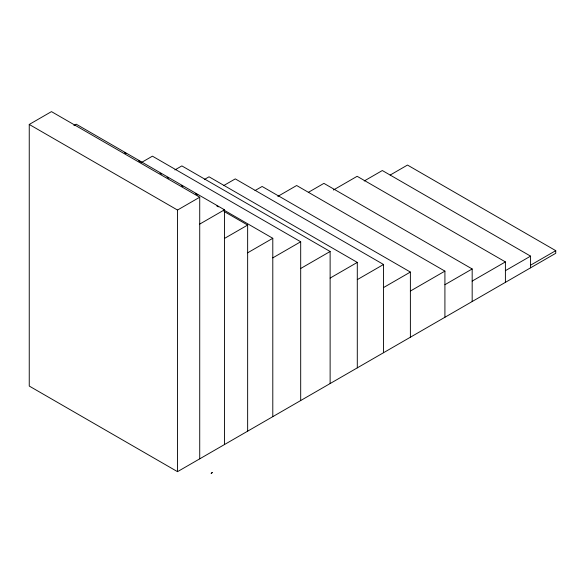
<?xml version="1.0" encoding="UTF-8"?>
<svg xmlns="http://www.w3.org/2000/svg" width="585" height="585" viewBox="0 0 585 585"><rect width="100%" height="100%" fill="white"/><g stroke="black" fill="none" stroke-linecap="round" stroke-linejoin="round"><path stroke-width="0.88" d="M390.18 175.054L407.489 165.058L555.75 250.658L555.75 253.283L177.511 471.664L29.25 386.063L29.25 124.451L51.465 111.618L199.726 197.218L199.726 458.83M73.9 125.548L76.225 124.203L224.486 209.803L224.486 444.541M141.585 162.425L152.429 156.166L300.69 241.766L300.69 400.542M174.893 169.928L181.862 165.906L330.123 251.499L330.123 383.548M204.377 179.493L209.035 176.802L357.296 262.402L357.296 367.863M29.25 124.451L177.511 210.044L199.726 197.218M223.697 185.569L235.28 178.886L383.541 264.486L383.541 352.711M255.016 190.571L262.124 186.469L410.385 272.062L410.385 337.209M199.726 224.092L224.486 209.803M277.824 196.392L296.654 185.518L444.914 271.118L444.914 317.275M224.486 238.431L247.645 225.064L247.645 431.167M308.339 192.363L323.914 183.368L472.175 268.961L472.175 301.538M333.406 190.008L357.142 176.304L505.403 261.904L505.403 282.35M364.221 180.984L382.319 170.535L530.573 256.135L530.573 267.82M247.645 252.815L272.793 238.292L272.793 416.652M272.793 257.868L300.69 241.766M300.69 268.493L330.123 251.499M330.123 278.087L357.296 262.402M357.296 279.637L383.541 264.486M383.541 287.564L410.385 272.062M410.385 291.052L444.914 271.118M444.914 284.705L472.175 268.961M472.175 281.085L505.403 261.904M505.403 270.665L530.573 256.135M530.573 265.188L555.75 250.658M124.532 152.7L126.111 153.606M138.725 160.89L141.095 162.257M160.019 173.189L161.599 174.096M167.12 177.284L168.699 178.198M181.313 185.482L182.893 186.388M195.507 193.672L197.876 195.039M216.801 205.971L218.38 206.878M223.901 210.066L272.793 238.292M223.982 211.404L247.645 225.064M177.511 210.044L177.511 471.664M212.245 472.563L211.2 473.382L212.245 472.563"/></g></svg>
